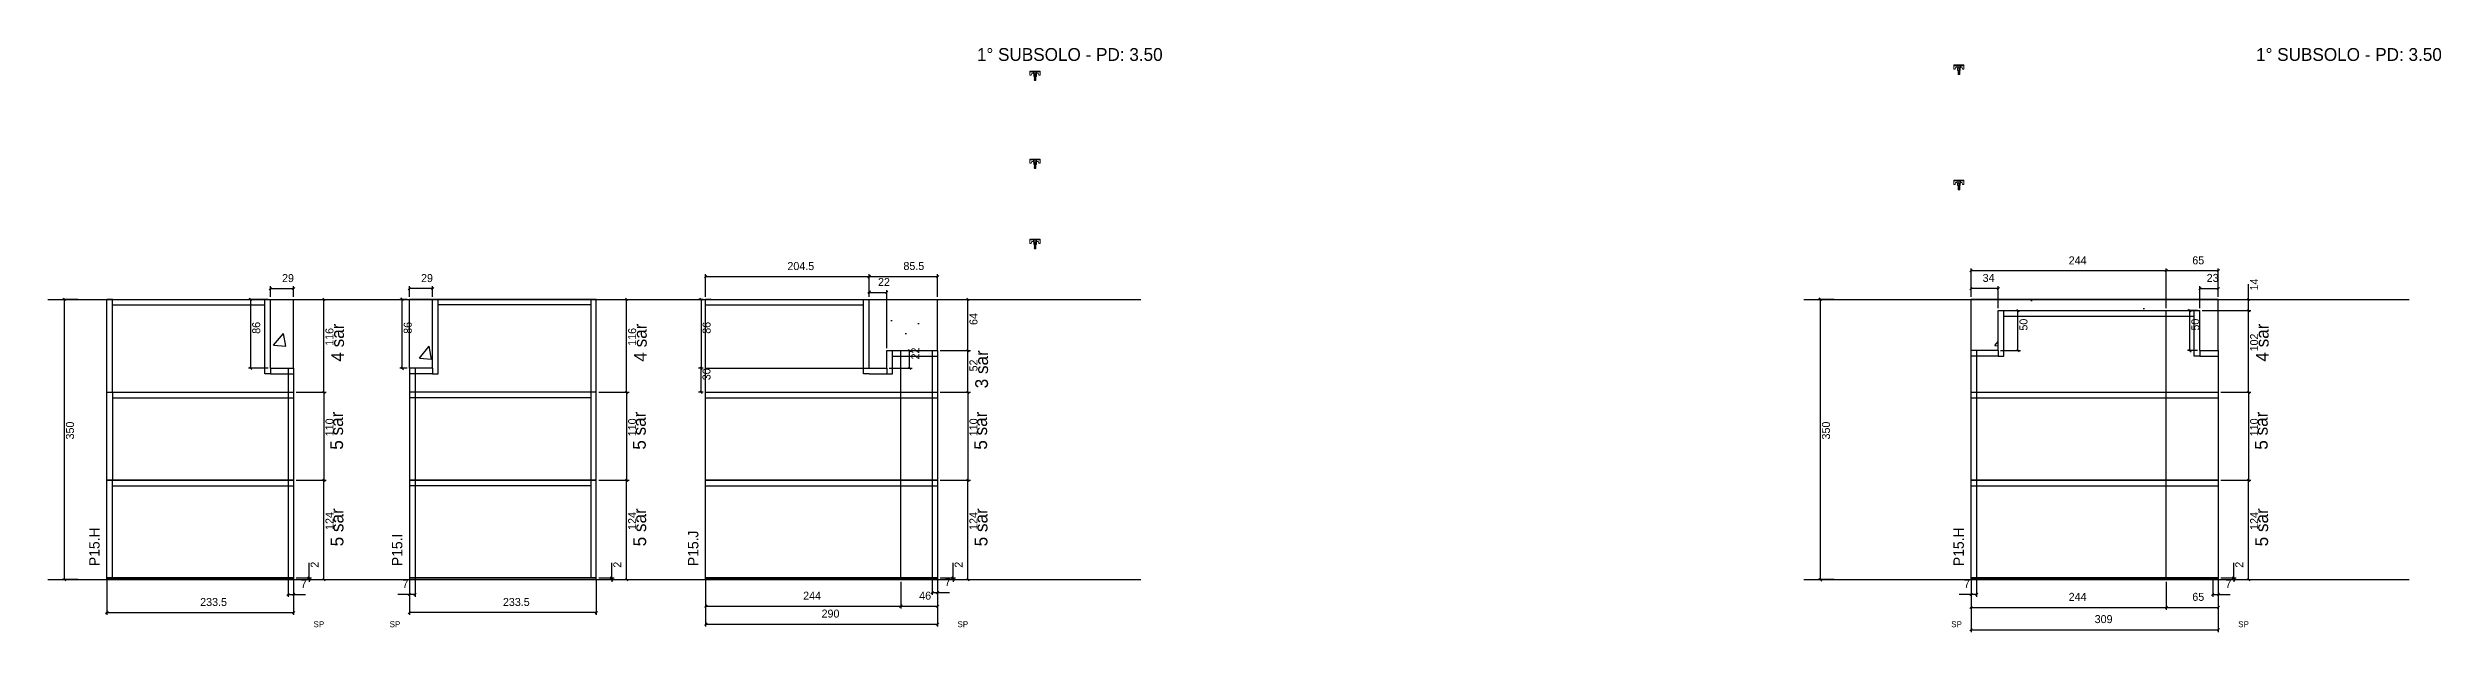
# Model space of a CAD drawing. Header units: metres. Extents: x -9500 to -3326, y 8065 to 8794.
# Drawn here: x -6317 to -3326, y 8065 to 8794 of the extents above; entities that cross this region are included whole.
import ezdxf

# ---------------------------------------------------------------- set-up
doc = ezdxf.new("R2010")
doc.units = ezdxf.units.M
for name, color, linetype in [('COTA', 7, 'Continuous'), ('Hachura', 7, 'Continuous'), ('NOMENCLATURA', 7, 'Continuous'), ('Nível', 7, 'Continuous'), ('Painéis', 7, 'Continuous'), ('SARR_2.2x7', 7, 'Continuous'), ('texto', 7, 'Continuous'), ('Texto Seção', 7, 'Continuous')]:
    doc.layers.add(name, color=color, linetype=linetype)

msp = doc.modelspace()

# ---------------------------------------------------------------- hatches: boundary and pattern name
at = {"layer": 'COTA'}
h = msp.add_hatch(dxfattribs=at)
h.set_pattern_fill('AR-CONC')
h.paths.add_polyline_path([(-6038.7, 8394.3), (-6038.7, 8480.3), (-6009.7, 8480.3), (-6009.7, 8394.3), (-6038.7, 8394.3)])
h = msp.add_hatch(dxfattribs=at)
h.set_pattern_fill('AR-CONC')
h.paths.add_polyline_path([(-5836, 8394.3), (-5836, 8480.3), (-5865, 8480.3), (-5865, 8394.3), (-5836, 8394.3)])
h = msp.add_hatch(dxfattribs=at)
h.set_pattern_fill('AR-CONC')
h.paths.add_polyline_path([(-5268.5, 8394.3), (-5268.5, 8416.3), (-5205, 8416.3), (-5205, 8480.3), (-5290.5, 8480.3), (-5290.5, 8394.3), (-5268.5, 8394.3), (-5268.5, 8394.3)])
h = msp.add_hatch(dxfattribs=at)
h.set_pattern_fill('AR-CONC')
h.paths.add_polyline_path([(-3879.6, 8416.3), (-3879.6, 8480.3), (-3913.6, 8480.3), (-3913.6, 8416.3), (-3879.6, 8416.3)])
h = msp.add_hatch(dxfattribs=at)
h.set_pattern_fill('AR-CONC')
h.paths.add_polyline_path([(-3879.6, 8466.3), (-3627.6, 8466.3), (-3627.6, 8416.3), (-3604.6, 8416.3), (-3604.6, 8480.3), (-3879.6, 8480.3), (-3879.6, 8466.3)])

# ---------------------------------------------------------------- linework, layer by layer
at = {"layer": 'COTA', "color": 0, "lineweight": 25}
for p, q in [((-6037.2, 8495.3), (-6040.2, 8492.3)), ((-6011.2, 8492.3), (-6008.2, 8495.3)), ((-5863.5, 8495.3), (-5866.5, 8492.3)), ((-5837.5, 8492.3), (-5834.5, 8495.3)), ((-5493.5, 8510.3), (-5496.5, 8507.3)), ((-5289, 8510.3), (-5292, 8507.3)), ((-5292, 8507.3), (-5289, 8510.3)), ((-5206.5, 8507.3), (-5203.5, 8510.3)), ((-3912.1, 8517.5), (-3915.1, 8514.5)), ((-3912.1, 8495.3), (-3915.1, 8492.3)), ((-3881.1, 8492.3), (-3878.1, 8495.3)), ((-3668.1, 8517.5), (-3671.1, 8514.5)), ((-3671.1, 8514.5), (-3668.1, 8517.5)), ((-3626.1, 8495.3), (-3629.1, 8492.3)), ((-3606.1, 8514.5), (-3603.1, 8517.5)), ((-3606.1, 8492.3), (-3603.1, 8495.3)), ((-6294.4, 8478.8), (-6297.4, 8481.8)), ((-6061.8, 8478.8), (-6064.8, 8481.8)), ((-5970.4, 8478.8), (-5973.4, 8481.8)), ((-5872.6, 8478.8), (-5875.6, 8481.8)), ((-5592.1, 8478.8), (-5595.1, 8481.8)), ((-5499.1, 8478.8), (-5502.1, 8481.8)), ((-5289, 8490.5), (-5292, 8487.5)), ((-5270, 8487.5), (-5267, 8490.5)), ((-5165.6, 8478.8), (-5168.6, 8481.8)), ((-4100.2, 8478.8), (-4103.2, 8481.8)), ((-3853.5, 8464.8), (-3856.5, 8467.8)), ((-3638.7, 8464.8), (-3641.7, 8467.8)), ((-3565.3, 8478.8), (-3568.3, 8481.8)), ((-3565.3, 8464.8), (-3568.3, 8467.8)), ((-3568.3, 8467.8), (-3565.3, 8464.8)), ((-5238.5, 8414.8), (-5241.5, 8417.8)), ((-5165.6, 8414.8), (-5168.6, 8417.8)), ((-5168.6, 8417.8), (-5165.6, 8414.8)), ((-3856.5, 8417.8), (-3853.5, 8414.8)), ((-3641.7, 8417.8), (-3638.7, 8414.8)), ((-6064.8, 8395.8), (-6061.8, 8392.8)), ((-5875.6, 8395.8), (-5872.6, 8392.8)), ((-5502.1, 8395.8), (-5499.1, 8392.8)), ((-5499.1, 8392.8), (-5502.1, 8395.8)), ((-5241.5, 8395.8), (-5238.5, 8392.8)), ((-5970.4, 8362.8), (-5973.4, 8365.8)), ((-5973.4, 8365.8), (-5970.4, 8362.8)), ((-5592.1, 8362.8), (-5595.1, 8365.8)), ((-5595.1, 8365.8), (-5592.1, 8362.8)), ((-5502.1, 8365.8), (-5499.1, 8362.8)), ((-5165.6, 8362.8), (-5168.6, 8365.8)), ((-5168.6, 8365.8), (-5165.6, 8362.8)), ((-3565.3, 8362.8), (-3568.3, 8365.8)), ((-3568.3, 8365.8), (-3565.3, 8362.8)), ((-5970.4, 8252.8), (-5973.4, 8255.8)), ((-5973.4, 8255.8), (-5970.4, 8252.8)), ((-5592.1, 8252.8), (-5595.1, 8255.8)), ((-5595.1, 8255.8), (-5592.1, 8252.8)), ((-5165.6, 8252.8), (-5168.6, 8255.8)), ((-5168.6, 8255.8), (-5165.6, 8252.8)), ((-3565.3, 8252.8), (-3568.3, 8255.8)), ((-3568.3, 8255.8), (-3565.3, 8252.8)), ((-6297.4, 8131.8), (-6294.4, 8128.8)), ((-6015.2, 8113.3), (-6018.2, 8110.3)), ((-6011.2, 8110.3), (-6008.2, 8113.3)), ((-5992, 8133.8), (-5989, 8130.8)), ((-5989, 8128.8), (-5992, 8131.8)), ((-5973.4, 8131.8), (-5970.4, 8128.8)), ((-5863.5, 8113.3), (-5866.5, 8110.3)), ((-5859.5, 8110.3), (-5856.5, 8113.3)), ((-5613.7, 8133.8), (-5610.7, 8130.8)), ((-5610.7, 8128.8), (-5613.7, 8131.8)), ((-5595.1, 8131.8), (-5592.1, 8128.8)), ((-5210.5, 8115.6), (-5213.5, 8112.6)), ((-5206.5, 8112.6), (-5203.5, 8115.6)), ((-5187.2, 8133.8), (-5184.2, 8130.8)), ((-5184.2, 8128.8), (-5187.2, 8131.8)), ((-5168.6, 8131.8), (-5165.6, 8128.8)), ((-4103.2, 8131.8), (-4100.2, 8128.8)), ((-3912.1, 8113.3), (-3915.1, 8110.3)), ((-3908.1, 8110.3), (-3905.1, 8113.3)), ((-3610.1, 8113.3), (-3613.1, 8110.3)), ((-3606.1, 8110.3), (-3603.1, 8113.3)), ((-3586.9, 8133.8), (-3583.9, 8130.8)), ((-3583.9, 8128.8), (-3586.9, 8131.8)), ((-3568.3, 8131.8), (-3565.3, 8128.8)), ((-6241.7, 8090.6), (-6244.7, 8087.6)), ((-6011.2, 8087.6), (-6008.2, 8090.6)), ((-5863.5, 8090.6), (-5866.5, 8087.6)), ((-5633, 8087.6), (-5630, 8090.6)), ((-5493.5, 8098.6), (-5496.5, 8095.6)), ((-5493.5, 8076.1), (-5496.5, 8073.1)), ((-5252.5, 8095.6), (-5249.5, 8098.6)), ((-5249.5, 8098.6), (-5252.5, 8095.6)), ((-5206.5, 8095.6), (-5203.5, 8098.6)), ((-5206.5, 8073.1), (-5203.5, 8076.1)), ((-3912.1, 8097.1), (-3915.1, 8094.1)), ((-3671.1, 8094.1), (-3668.1, 8097.1)), ((-3668.1, 8097.1), (-3671.1, 8094.1)), ((-3606.1, 8094.1), (-3603.1, 8097.1)), ((-3912.1, 8069.1), (-3915.1, 8066.1)), ((-3606.1, 8066.1), (-3603.1, 8069.1))]:
    msp.add_line(p, q, dxfattribs=at)
at = {"layer": 'COTA', "color": 4, "lineweight": 25}
for p, q in [((-6038.7, 8483.3), (-6038.7, 8496.8)), ((-6038.7, 8493.8), (-6009.7, 8493.8)), ((-6009.7, 8483.3), (-6009.7, 8496.8)), ((-5865, 8483.3), (-5865, 8496.8)), ((-5836, 8493.8), (-5865, 8493.8)), ((-5836, 8483.3), (-5836, 8496.8)), ((-5495, 8483.3), (-5495, 8511.8)), ((-5495, 8508.8), (-5290.5, 8508.8)), ((-5290.5, 8483.3), (-5290.5, 8511.8)), ((-5290.5, 8483.3), (-5290.5, 8511.8)), ((-5290.5, 8508.8), (-5205, 8508.8)), ((-5205, 8483.3), (-5205, 8511.8)), ((-3913.6, 8483.3), (-3913.6, 8519)), ((-3669.6, 8516), (-3913.6, 8516)), ((-3913.6, 8483.3), (-3913.6, 8496.8)), ((-3879.6, 8493.8), (-3913.6, 8493.8)), ((-3879.6, 8469.3), (-3879.6, 8496.8)), ((-3669.6, 8469.3), (-3669.6, 8519)), ((-3669.6, 8469.3), (-3669.6, 8519)), ((-3604.6, 8516), (-3669.6, 8516)), ((-3627.6, 8469.3), (-3627.6, 8496.8)), ((-3627.6, 8493.8), (-3604.6, 8493.8)), ((-3604.6, 8483.3), (-3604.6, 8519)), ((-3604.6, 8483.3), (-3604.6, 8496.8)), ((-3566.8, 8480.3), (-3566.8, 8499.4)), ((-6278.9, 8480.3), (-6298.9, 8480.3)), ((-6295.9, 8130.3), (-6295.9, 8480.3)), ((-6041.7, 8480.3), (-6066.3, 8480.3)), ((-6063.3, 8394.3), (-6063.3, 8480.3)), ((-6006.7, 8480.3), (-5968.9, 8480.3)), ((-5971.9, 8364.3), (-5971.9, 8480.3)), ((-5868, 8480.3), (-5877.1, 8480.3)), ((-5874.1, 8394.3), (-5874.1, 8480.3)), ((-5628.5, 8480.3), (-5590.6, 8480.3)), ((-5593.6, 8364.3), (-5593.6, 8480.3)), ((-5498, 8480.3), (-5503.6, 8480.3)), ((-5500.6, 8480.3), (-5500.6, 8394.3)), ((-5290.5, 8483.3), (-5290.5, 8492)), ((-5290.5, 8489), (-5268.5, 8489)), ((-5268.5, 8419.3), (-5268.5, 8492)), ((-5202, 8480.3), (-5164.1, 8480.3)), ((-5167.1, 8416.3), (-5167.1, 8480.3)), ((-4084.7, 8480.3), (-4104.7, 8480.3)), ((-4101.7, 8130.3), (-4101.7, 8480.3)), ((-3876.6, 8466.3), (-3852, 8466.3)), ((-3855, 8416.3), (-3855, 8466.3)), ((-3630.6, 8466.3), (-3643.2, 8466.3)), ((-3640.2, 8416.3), (-3640.2, 8466.3)), ((-3624.6, 8466.3), (-3563.8, 8466.3)), ((-3624.6, 8466.3), (-3563.8, 8466.3)), ((-3601.6, 8480.3), (-3563.8, 8480.3)), ((-3566.8, 8466.3), (-3566.8, 8480.3)), ((-3566.8, 8364.3), (-3566.8, 8466.3)), ((-5265.5, 8416.3), (-5237, 8416.3)), ((-5240, 8394.3), (-5240, 8416.3)), ((-5202, 8416.3), (-5164.1, 8416.3)), ((-5202, 8416.3), (-5164.1, 8416.3)), ((-5167.1, 8364.3), (-5167.1, 8416.3)), ((-3876.6, 8416.3), (-3852, 8416.3)), ((-3630.6, 8416.3), (-3643.2, 8416.3)), ((-6041.7, 8394.3), (-6066.3, 8394.3)), ((-5868, 8394.3), (-5877.1, 8394.3)), ((-5498, 8394.3), (-5503.6, 8394.3)), ((-5498, 8394.3), (-5503.6, 8394.3)), ((-5500.6, 8364.3), (-5500.6, 8394.3)), ((-5265.5, 8394.3), (-5237, 8394.3)), ((-6006.7, 8364.3), (-5968.9, 8364.3)), ((-6006.7, 8364.3), (-5968.9, 8364.3)), ((-5971.9, 8364.3), (-5971.9, 8254.3)), ((-5628.5, 8364.3), (-5590.6, 8364.3)), ((-5628.5, 8364.3), (-5590.6, 8364.3)), ((-5593.6, 8364.3), (-5593.6, 8254.3)), ((-5498, 8364.3), (-5503.6, 8364.3)), ((-5202, 8364.3), (-5164.1, 8364.3)), ((-5202, 8364.3), (-5164.1, 8364.3)), ((-5167.1, 8364.3), (-5167.1, 8254.3)), ((-3601.6, 8364.3), (-3563.8, 8364.3)), ((-3601.6, 8364.3), (-3563.8, 8364.3)), ((-3566.8, 8364.3), (-3566.8, 8254.3)), ((-6006.7, 8254.3), (-5968.9, 8254.3)), ((-6006.7, 8254.3), (-5968.9, 8254.3)), ((-5971.9, 8130.3), (-5971.9, 8254.3)), ((-5628.5, 8254.3), (-5590.6, 8254.3)), ((-5628.5, 8254.3), (-5590.6, 8254.3)), ((-5593.6, 8130.3), (-5593.6, 8254.3)), ((-5202, 8254.3), (-5164.1, 8254.3)), ((-5202, 8254.3), (-5164.1, 8254.3)), ((-5167.1, 8130.3), (-5167.1, 8254.3)), ((-3601.6, 8254.3), (-3563.8, 8254.3)), ((-3601.6, 8254.3), (-3563.8, 8254.3)), ((-3566.8, 8130.3), (-3566.8, 8254.3)), ((-5990.5, 8132.3), (-5990.5, 8151.1)), ((-5612.2, 8132.3), (-5612.2, 8151.1)), ((-5185.7, 8132.3), (-5185.7, 8151.1)), ((-3585.4, 8132.3), (-3585.4, 8151.1)), ((-6278.9, 8130.3), (-6298.9, 8130.3)), ((-6243.2, 8129.3), (-6243.2, 8086.1)), ((-6016.7, 8131.3), (-6016.7, 8108.8)), ((-6016.7, 8111.8), (-6009.7, 8111.8)), ((-6009.7, 8129.3), (-6009.7, 8086.1)), ((-6009.7, 8127.3), (-6009.7, 8108.8)), ((-6009.7, 8111.8), (-5995, 8111.8)), ((-6006.7, 8132.3), (-5987.5, 8132.3)), ((-6006.7, 8130.3), (-5987.5, 8130.3)), ((-6006.7, 8130.3), (-5968.9, 8130.3)), ((-5990.5, 8130.3), (-5990.5, 8132.3)), ((-5990.5, 8130.3), (-5990.5, 8127.3)), ((-5865, 8111.8), (-5879.7, 8111.8)), ((-5865, 8129.3), (-5865, 8086.1)), ((-5865, 8127.3), (-5865, 8108.8)), ((-5858, 8111.8), (-5865, 8111.8)), ((-5858, 8131.3), (-5858, 8108.8)), ((-5631.5, 8129.3), (-5631.5, 8086.1)), ((-5628.5, 8132.3), (-5609.2, 8132.3)), ((-5628.5, 8130.3), (-5609.2, 8130.3)), ((-5628.5, 8130.3), (-5590.6, 8130.3)), ((-5612.2, 8130.3), (-5612.2, 8132.3)), ((-5612.2, 8130.3), (-5612.2, 8127.3)), ((-5495, 8129.3), (-5495, 8071.6)), ((-5495, 8127.3), (-5495, 8094.1)), ((-5251, 8127.3), (-5251, 8094.1)), ((-5251, 8127.3), (-5251, 8094.1)), ((-5212, 8131.3), (-5212, 8111.1)), ((-5212, 8114.1), (-5205, 8114.1)), ((-5205, 8129.3), (-5205, 8071.6)), ((-5205, 8127.3), (-5205, 8111.1)), ((-5205, 8127.3), (-5205, 8094.1)), ((-5205, 8114.1), (-5190.2, 8114.1)), ((-5202, 8132.3), (-5182.7, 8132.3)), ((-5202, 8130.3), (-5182.7, 8130.3)), ((-5202, 8130.3), (-5164.1, 8130.3)), ((-5185.7, 8130.3), (-5185.7, 8132.3)), ((-5185.7, 8130.3), (-5185.7, 8127.3)), ((-4084.7, 8130.3), (-4104.7, 8130.3)), ((-3913.6, 8111.8), (-3928.3, 8111.8)), ((-3913.6, 8129.3), (-3913.6, 8064.6)), ((-3913.6, 8127.3), (-3913.6, 8092.6)), ((-3913.6, 8127.3), (-3913.6, 8108.8)), ((-3906.6, 8111.8), (-3913.6, 8111.8)), ((-3906.6, 8131.3), (-3906.6, 8108.8)), ((-3669.6, 8127.3), (-3669.6, 8092.6)), ((-3669.6, 8127.3), (-3669.6, 8092.6)), ((-3611.6, 8131.3), (-3611.6, 8108.8)), ((-3611.6, 8111.8), (-3604.6, 8111.8)), ((-3604.6, 8129.3), (-3604.6, 8064.6)), ((-3604.6, 8127.3), (-3604.6, 8108.8)), ((-3604.6, 8127.3), (-3604.6, 8092.6)), ((-3604.6, 8111.8), (-3589.9, 8111.8)), ((-3601.6, 8132.3), (-3582.4, 8132.3)), ((-3601.6, 8130.3), (-3582.4, 8130.3)), ((-3601.6, 8130.3), (-3563.8, 8130.3)), ((-3585.4, 8130.3), (-3585.4, 8132.3)), ((-3585.4, 8130.3), (-3585.4, 8127.3)), ((-6243.2, 8089.1), (-6009.7, 8089.1)), ((-5631.5, 8089.1), (-5865, 8089.1)), ((-5495, 8097.1), (-5251, 8097.1)), ((-5251, 8097.1), (-5205, 8097.1)), ((-3913.6, 8095.6), (-3669.6, 8095.6)), ((-3669.6, 8095.6), (-3604.6, 8095.6)), ((-5495, 8074.6), (-5205, 8074.6)), ((-3913.6, 8067.6), (-3604.6, 8067.6))]:
    msp.add_line(p, q, dxfattribs=at)
at = {"layer": 'COTA', "color": 241, "lineweight": 25}
for p, q in [((-6038.7, 8480.3), (-6009.7, 8480.3)), ((-6009.7, 8394.3), (-6009.7, 8480.3)), ((-5836, 8480.3), (-5865, 8480.3)), ((-5865, 8394.3), (-5865, 8480.3)), ((-5290.5, 8480.3), (-5205, 8480.3)), ((-5205, 8416.3), (-5205, 8480.3)), ((-3604.6, 8480.3), (-3913.6, 8480.3)), ((-3913.6, 8416.3), (-3913.6, 8480.3)), ((-3604.6, 8416.3), (-3604.6, 8480.3))]:
    msp.add_line(p, q, dxfattribs=at)
at = {"layer": 'Hachura', "color": 0, "lineweight": 9}
for p, q in [((-5089.7, 8765.4), (-5076.8, 8765.4)), ((-5089.7, 8764.5), (-5089.7, 8765.4)), ((-5076.8, 8764.5), (-5089.7, 8764.5)), ((-5089.7, 8764.5), (-5089.7, 8760.3)), ((-5089.5, 8764.5), (-5089.5, 8765.4)), ((-5089.3, 8764.5), (-5089.3, 8765.4)), ((-5089, 8764.5), (-5089, 8765.4)), ((-5088.7, 8765.4), (-5080.9, 8765.4)), ((-5088.5, 8764.5), (-5088.5, 8765.4)), ((-5087.7, 8764.5), (-5087.7, 8765.4)), ((-5086.3, 8764.5), (-5086.3, 8765.4)), ((-5085.2, 8761.9), (-5085.2, 8764.5)), ((-5084.2, 8764.7), (-5084.2, 8765.1)), ((-5083.4, 8762.5), (-5083.4, 8764.5)), ((-5083.2, 8764.5), (-5083.2, 8765.4)), ((-5083.2, 8764.5), (-5081.3, 8764.5)), ((-5082.9, 8764.5), (-5082.9, 8762.5)), ((-5081.9, 8764.5), (-5082.6, 8764.5)), ((-5082.3, 8765.3), (-5082.3, 8764.8)), ((-5082.3, 8764.8), (-5082.3, 8764.6)), ((-5076.8, 8764.5), (-5081.9, 8764.5)), ((-5081.3, 8764.5), (-5081.3, 8761.9)), ((-5080.2, 8764.5), (-5080.2, 8765.4)), ((-5078.8, 8764.5), (-5078.8, 8765.4)), ((-5077.9, 8764.5), (-5077.9, 8765.4)), ((-5077.5, 8764.5), (-5077.5, 8765.4)), ((-5077.1, 8764.5), (-5077.1, 8765.4)), ((-5076.9, 8764.5), (-5076.9, 8765.4)), ((-5076.8, 8765.4), (-5076.8, 8760.3)), ((-3935.3, 8773.1), (-3922.4, 8773.1)), ((-3935.3, 8772.2), (-3935.3, 8773.1)), ((-3922.4, 8772.2), (-3935.3, 8772.2)), ((-3935.3, 8772.2), (-3935.3, 8767.9)), ((-3935.3, 8767.9), (-3933.6, 8767.9)), ((-3935.1, 8772.1), (-3935.1, 8773.1)), ((-3934.9, 8772.1), (-3934.9, 8773.1)), ((-3934.6, 8772.1), (-3934.6, 8773.1)), ((-3934.3, 8773.1), (-3926.5, 8773.1)), ((-3934.1, 8772.1), (-3934.1, 8773.1)), ((-3933.6, 8767.9), (-3933, 8770.1)), ((-3933.3, 8772.1), (-3933.3, 8773.1)), ((-3932.7, 8770.4), (-3930.8, 8770.4)), ((-3931.9, 8772.1), (-3931.9, 8773.1)), ((-3930.8, 8769.6), (-3930.8, 8772.2)), ((-3926.9, 8769.6), (-3930.8, 8769.6)), ((-3930.8, 8769.6), (-3930.5, 8769.6)), ((-3930.8, 8769.6), (-3930.5, 8769.6)), ((-3930.5, 8769.6), (-3930.5, 8766.4)), ((-3930.5, 8766.4), (-3927.2, 8766.4)), ((-3930.5, 8766.4), (-3927.2, 8766.4)), ((-3927.7, 8764.3), (-3929.9, 8765.4)), ((-3927.7, 8763.2), (-3929.9, 8764.2)), ((-3927.7, 8762), (-3929.9, 8763.1)), ((-3929.8, 8772.3), (-3929.8, 8772.7)), ((-3929.8, 8765.6), (-3927.7, 8764.6)), ((-3929.8, 8764.5), (-3927.7, 8763.4)), ((-3929.8, 8763.3), (-3927.7, 8762.2)), ((-3929.7, 8766.4), (-3929.7, 8769.6)), ((-3929.7, 8765.7), (-3929.7, 8766.4)), ((-3927.8, 8765.4), (-3929.7, 8766.4)), ((-3929.7, 8765.7), (-3927.8, 8764.7)), ((-3929.7, 8764.8), (-3929.7, 8765.2)), ((-3927.8, 8764.2), (-3929.7, 8765.2)), ((-3929.7, 8764.8), (-3929.7, 8764.5)), ((-3929.7, 8764.5), (-3927.8, 8763.6)), ((-3929.7, 8764), (-3929.7, 8763.4)), ((-3927.8, 8763.1), (-3929.7, 8764)), ((-3929.7, 8763.4), (-3927.8, 8762.4)), ((-3927.8, 8761.9), (-3929.7, 8762.9)), ((-3929.7, 8762.2), (-3929.7, 8762.9)), ((-3927.8, 8761.9), (-3929.7, 8762.9)), ((-3929, 8770.2), (-3929, 8772.2)), ((-3929, 8766.4), (-3927.7, 8765.7)), ((-3928.8, 8772.2), (-3928.8, 8773.1)), ((-3928.8, 8772.2), (-3926.9, 8772.2)), ((-3928.7, 8766.4), (-3927.8, 8765.9)), ((-3928.5, 8772.2), (-3928.5, 8770.2)), ((-3927.5, 8772.2), (-3928.2, 8772.2)), ((-3928.2, 8766.4), (-3928.2, 8769.6)), ((-3927.9, 8772.9), (-3927.9, 8772.5)), ((-3927.9, 8772.5), (-3927.9, 8772.3)), ((-3927.8, 8766.4), (-3927.8, 8765.9)), ((-3927.8, 8765.4), (-3927.8, 8764.7)), ((-3927.8, 8764.2), (-3927.8, 8763.6)), ((-3927.8, 8763.8), (-3927.8, 8763.6)), ((-3927.8, 8763.1), (-3927.8, 8762.4)), ((-3922.4, 8772.2), (-3927.5, 8772.2)), ((-3927.2, 8766.4), (-3927.2, 8769.6)), ((-3926.9, 8772.2), (-3926.9, 8769.6)), ((-3924.9, 8770.4), (-3926.9, 8770.4)), ((-3925.8, 8772.1), (-3925.8, 8773.1)), ((-3924.1, 8767.9), (-3924.6, 8770.1)), ((-3924.4, 8772.1), (-3924.4, 8773.1)), ((-3922.4, 8767.9), (-3924.1, 8767.9)), ((-3923.5, 8772.1), (-3923.5, 8773.1)), ((-3923.1, 8772.1), (-3923.1, 8773.1)), ((-3922.7, 8772.1), (-3922.7, 8773.1)), ((-3922.5, 8772.1), (-3922.5, 8773.1)), ((-3922.4, 8773.1), (-3922.4, 8767.9)), ((-5089.7, 8760.3), (-5088, 8760.3)), ((-5088, 8760.3), (-5087.4, 8762.5)), ((-5087.1, 8762.7), (-5085.2, 8762.7)), ((-5081.3, 8761.9), (-5085.2, 8761.9)), ((-5085.2, 8761.9), (-5084.9, 8761.9)), ((-5085.2, 8761.9), (-5084.9, 8761.9)), ((-5084.9, 8761.9), (-5084.9, 8758.7)), ((-5084.9, 8758.8), (-5081.6, 8758.8)), ((-5084.9, 8758.7), (-5081.6, 8758.7)), ((-5082.1, 8756.7), (-5084.3, 8757.8)), ((-5082.1, 8755.5), (-5084.3, 8756.6)), ((-5082.1, 8754.4), (-5084.3, 8755.4)), ((-5083.6, 8753.9), (-5084.3, 8754.3)), ((-5084.2, 8758), (-5082.1, 8756.9)), ((-5084.2, 8756.8), (-5082.1, 8755.8)), ((-5084.2, 8755.7), (-5082.1, 8754.6)), ((-5084.2, 8754.5), (-5083.1, 8753.9)), ((-5084.1, 8758.7), (-5084.1, 8761.9)), ((-5084.1, 8758.1), (-5084.1, 8758.7)), ((-5082.2, 8757.8), (-5084.1, 8758.7)), ((-5084.1, 8758.1), (-5082.2, 8757.1)), ((-5084.1, 8757.1), (-5084.1, 8757.6)), ((-5082.2, 8756.6), (-5084.1, 8757.6)), ((-5084.1, 8757.1), (-5084.1, 8756.9)), ((-5084.1, 8756.9), (-5082.2, 8755.9)), ((-5084.1, 8756.4), (-5084.1, 8755.8)), ((-5082.2, 8755.4), (-5084.1, 8756.4)), ((-5084.1, 8755.8), (-5082.2, 8754.8)), ((-5082.2, 8754.3), (-5084.1, 8755.2)), ((-5084.1, 8754.6), (-5084.1, 8755.2)), ((-5082.2, 8754.3), (-5084.1, 8755.2)), ((-5084.1, 8754.6), (-5082.8, 8753.9)), ((-5083.9, 8753.9), (-5084.1, 8754.1)), ((-5084.1, 8754), (-5083.8, 8753.6)), ((-5084.1, 8754), (-5082.2, 8754)), ((-5082.5, 8753.6), (-5083.8, 8753.6)), ((-5083.4, 8758.7), (-5082.1, 8758.1)), ((-5083.1, 8758.7), (-5082.2, 8758.3)), ((-5082.6, 8758.7), (-5082.6, 8761.9)), ((-5082.2, 8754), (-5082.5, 8753.6)), ((-5082.2, 8758.7), (-5082.2, 8758.3)), ((-5082.2, 8757.8), (-5082.2, 8757.1)), ((-5082.2, 8756.6), (-5082.2, 8755.9)), ((-5082.2, 8756.2), (-5082.2, 8755.9)), ((-5082.2, 8755.4), (-5082.2, 8754.8)), ((-5082.2, 8754.3), (-5082.2, 8753.9)), ((-5081.6, 8758.7), (-5081.6, 8761.9)), ((-5079.3, 8762.7), (-5081.3, 8762.7)), ((-5078.5, 8760.3), (-5079, 8762.5)), ((-5076.8, 8760.3), (-5078.5, 8760.3)), ((-3929.2, 8761.6), (-3929.9, 8761.9)), ((-3929.8, 8762.1), (-3928.7, 8761.6)), ((-3929.7, 8762.2), (-3928.4, 8761.6)), ((-3929.5, 8761.6), (-3929.7, 8761.7)), ((-3929.7, 8761.6), (-3929.4, 8761.3)), ((-3929.7, 8761.6), (-3927.8, 8761.6)), ((-3928.1, 8761.3), (-3929.4, 8761.3)), ((-3927.8, 8761.6), (-3928.1, 8761.3)), ((-3927.8, 8761.9), (-3927.8, 8761.6)), ((-5089.7, 8655.4), (-5076.8, 8655.4)), ((-5089.7, 8654.5), (-5089.7, 8655.4)), ((-5076.8, 8654.5), (-5089.7, 8654.5)), ((-5089.7, 8654.5), (-5089.7, 8650.3)), ((-5089.7, 8650.3), (-5088, 8650.3)), ((-5089.5, 8654.5), (-5089.5, 8655.4)), ((-5089.3, 8654.5), (-5089.3, 8655.4)), ((-5089, 8654.5), (-5089, 8655.4)), ((-5088.7, 8655.4), (-5080.9, 8655.4)), ((-5088.5, 8654.5), (-5088.5, 8655.4)), ((-5088, 8650.3), (-5087.4, 8652.5)), ((-5087.7, 8654.5), (-5087.7, 8655.4)), ((-5087.1, 8652.7), (-5085.2, 8652.7)), ((-5086.3, 8654.5), (-5086.3, 8655.4)), ((-5085.2, 8651.9), (-5085.2, 8654.5)), ((-5081.3, 8651.9), (-5085.2, 8651.9)), ((-5085.2, 8651.9), (-5084.9, 8651.9)), ((-5085.2, 8651.9), (-5084.9, 8651.9)), ((-5084.9, 8651.9), (-5084.9, 8648.7)), ((-5084.9, 8648.8), (-5081.6, 8648.8)), ((-5084.9, 8648.7), (-5081.6, 8648.7)), ((-5082.1, 8646.7), (-5084.3, 8647.8)), ((-5082.1, 8645.5), (-5084.3, 8646.6)), ((-5082.1, 8644.4), (-5084.3, 8645.4)), ((-5083.6, 8643.9), (-5084.3, 8644.3)), ((-5084.2, 8654.7), (-5084.2, 8655.1)), ((-5084.2, 8648), (-5082.1, 8646.9)), ((-5084.2, 8646.8), (-5082.1, 8645.8)), ((-5084.2, 8645.7), (-5082.1, 8644.6)), ((-5084.2, 8644.5), (-5083.1, 8643.9)), ((-5084.1, 8648.7), (-5084.1, 8651.9)), ((-5084.1, 8648.1), (-5084.1, 8648.7)), ((-5082.2, 8647.8), (-5084.1, 8648.7)), ((-5084.1, 8648.1), (-5082.2, 8647.1)), ((-5084.1, 8647.1), (-5084.1, 8647.6)), ((-5082.2, 8646.6), (-5084.1, 8647.6)), ((-5084.1, 8647.1), (-5084.1, 8646.9)), ((-5084.1, 8646.9), (-5082.2, 8645.9)), ((-5084.1, 8646.4), (-5084.1, 8645.8)), ((-5082.2, 8645.4), (-5084.1, 8646.4)), ((-5084.1, 8645.8), (-5082.2, 8644.8)), ((-5082.2, 8644.3), (-5084.1, 8645.2)), ((-5084.1, 8644.6), (-5084.1, 8645.2)), ((-5082.2, 8644.3), (-5084.1, 8645.2)), ((-5084.1, 8644.6), (-5082.8, 8643.9)), ((-5083.9, 8643.9), (-5084.1, 8644.1)), ((-5084.1, 8644), (-5083.8, 8643.6)), ((-5084.1, 8644), (-5082.2, 8644)), ((-5082.5, 8643.6), (-5083.8, 8643.6)), ((-5083.4, 8652.5), (-5083.4, 8654.5)), ((-5083.4, 8648.7), (-5082.1, 8648.1)), ((-5083.2, 8654.5), (-5083.2, 8655.4)), ((-5083.2, 8654.5), (-5081.3, 8654.5)), ((-5083.1, 8648.7), (-5082.2, 8648.3)), ((-5082.9, 8654.5), (-5082.9, 8652.5)), ((-5081.9, 8654.5), (-5082.6, 8654.5)), ((-5082.6, 8648.7), (-5082.6, 8651.9)), ((-5082.2, 8644), (-5082.5, 8643.6)), ((-5082.3, 8655.3), (-5082.3, 8654.8)), ((-5082.3, 8654.8), (-5082.3, 8654.6)), ((-5082.2, 8648.7), (-5082.2, 8648.3)), ((-5082.2, 8647.8), (-5082.2, 8647.1)), ((-5082.2, 8646.6), (-5082.2, 8645.9)), ((-5082.2, 8646.2), (-5082.2, 8645.9)), ((-5082.2, 8645.4), (-5082.2, 8644.8)), ((-5082.2, 8644.3), (-5082.2, 8643.9)), ((-5076.8, 8654.5), (-5081.9, 8654.5)), ((-5081.6, 8648.7), (-5081.6, 8651.9)), ((-5081.3, 8654.5), (-5081.3, 8651.9)), ((-5079.3, 8652.7), (-5081.3, 8652.7)), ((-5080.2, 8654.5), (-5080.2, 8655.4)), ((-5078.5, 8650.3), (-5079, 8652.5)), ((-5078.8, 8654.5), (-5078.8, 8655.4)), ((-5076.8, 8650.3), (-5078.5, 8650.3)), ((-5077.9, 8654.5), (-5077.9, 8655.4)), ((-5077.5, 8654.5), (-5077.5, 8655.4)), ((-5077.1, 8654.5), (-5077.1, 8655.4)), ((-5076.9, 8654.5), (-5076.9, 8655.4)), ((-5076.8, 8655.4), (-5076.8, 8650.3)), ((-3935.3, 8629.1), (-3922.4, 8629.1)), ((-3935.3, 8628.2), (-3935.3, 8629.1)), ((-3922.4, 8628.2), (-3935.3, 8628.2)), ((-3935.3, 8628.2), (-3935.3, 8623.9)), ((-3935.3, 8623.9), (-3933.6, 8623.9)), ((-3935.1, 8628.1), (-3935.1, 8629.1)), ((-3934.9, 8628.1), (-3934.9, 8629.1)), ((-3934.6, 8628.1), (-3934.6, 8629.1)), ((-3934.3, 8629.1), (-3926.5, 8629.1)), ((-3934.1, 8628.1), (-3934.1, 8629.1)), ((-3933.6, 8623.9), (-3933, 8626.1)), ((-3933.3, 8628.1), (-3933.3, 8629.1)), ((-3932.7, 8626.4), (-3930.8, 8626.4)), ((-3931.9, 8628.1), (-3931.9, 8629.1)), ((-3930.8, 8625.6), (-3930.8, 8628.2)), ((-3926.9, 8625.6), (-3930.8, 8625.6)), ((-3930.8, 8625.6), (-3930.5, 8625.6)), ((-3930.8, 8625.6), (-3930.5, 8625.6)), ((-3930.5, 8625.6), (-3930.5, 8622.4)), ((-3930.5, 8622.4), (-3927.2, 8622.4)), ((-3930.5, 8622.4), (-3927.2, 8622.4)), ((-3927.7, 8620.3), (-3929.9, 8621.4)), ((-3927.7, 8619.2), (-3929.9, 8620.2)), ((-3927.7, 8618), (-3929.9, 8619.1)), ((-3929.2, 8617.6), (-3929.9, 8617.9)), ((-3929.8, 8628.3), (-3929.8, 8628.7)), ((-3929.8, 8621.6), (-3927.7, 8620.6)), ((-3929.8, 8620.5), (-3927.7, 8619.4)), ((-3929.8, 8619.3), (-3927.7, 8618.2)), ((-3929.8, 8618.1), (-3928.7, 8617.6)), ((-3929.7, 8622.4), (-3929.7, 8625.6)), ((-3929.7, 8621.7), (-3929.7, 8622.4)), ((-3927.8, 8621.4), (-3929.7, 8622.4)), ((-3929.7, 8621.7), (-3927.8, 8620.7)), ((-3929.7, 8620.8), (-3929.7, 8621.2)), ((-3927.8, 8620.2), (-3929.7, 8621.2)), ((-3929.7, 8620.8), (-3929.7, 8620.5)), ((-3929.7, 8620.5), (-3927.8, 8619.6)), ((-3929.7, 8620), (-3929.7, 8619.4)), ((-3927.8, 8619.1), (-3929.7, 8620)), ((-3929.7, 8619.4), (-3927.8, 8618.4)), ((-3927.8, 8617.9), (-3929.7, 8618.9)), ((-3929.7, 8618.2), (-3929.7, 8618.9)), ((-3927.8, 8617.9), (-3929.7, 8618.9)), ((-3929.7, 8618.2), (-3928.4, 8617.6)), ((-3929.5, 8617.6), (-3929.7, 8617.7)), ((-3929.7, 8617.6), (-3929.4, 8617.3)), ((-3929.7, 8617.6), (-3927.8, 8617.6)), ((-3928.1, 8617.3), (-3929.4, 8617.3)), ((-3929, 8626.2), (-3929, 8628.2)), ((-3929, 8622.4), (-3927.7, 8621.7)), ((-3928.8, 8628.2), (-3928.8, 8629.1)), ((-3928.8, 8628.2), (-3926.9, 8628.2)), ((-3928.7, 8622.4), (-3927.8, 8621.9)), ((-3928.5, 8628.2), (-3928.5, 8626.2)), ((-3927.5, 8628.2), (-3928.2, 8628.2)), ((-3928.2, 8622.4), (-3928.2, 8625.6)), ((-3927.8, 8617.6), (-3928.1, 8617.3)), ((-3927.9, 8628.9), (-3927.9, 8628.5)), ((-3927.9, 8628.5), (-3927.9, 8628.3)), ((-3927.8, 8622.4), (-3927.8, 8621.9)), ((-3927.8, 8621.4), (-3927.8, 8620.7)), ((-3927.8, 8620.2), (-3927.8, 8619.6)), ((-3927.8, 8619.8), (-3927.8, 8619.6)), ((-3927.8, 8619.1), (-3927.8, 8618.4)), ((-3927.8, 8617.9), (-3927.8, 8617.6)), ((-3922.4, 8628.2), (-3927.5, 8628.2)), ((-3927.2, 8622.4), (-3927.2, 8625.6)), ((-3926.9, 8628.2), (-3926.9, 8625.6)), ((-3924.9, 8626.4), (-3926.9, 8626.4)), ((-3925.8, 8628.1), (-3925.8, 8629.1)), ((-3924.1, 8623.9), (-3924.6, 8626.1)), ((-3924.4, 8628.1), (-3924.4, 8629.1)), ((-3922.4, 8623.9), (-3924.1, 8623.9)), ((-3923.5, 8628.1), (-3923.5, 8629.1)), ((-3923.1, 8628.1), (-3923.1, 8629.1)), ((-3922.7, 8628.1), (-3922.7, 8629.1)), ((-3922.5, 8628.1), (-3922.5, 8629.1)), ((-3922.4, 8629.1), (-3922.4, 8623.9)), ((-5089.7, 8555.4), (-5076.8, 8555.4)), ((-5089.7, 8554.5), (-5089.7, 8555.4)), ((-5076.8, 8554.5), (-5089.7, 8554.5)), ((-5089.7, 8554.5), (-5089.7, 8550.3)), ((-5089.5, 8554.5), (-5089.5, 8555.4)), ((-5089.3, 8554.5), (-5089.3, 8555.4)), ((-5089, 8554.5), (-5089, 8555.4)), ((-5088.7, 8555.4), (-5080.9, 8555.4)), ((-5088.5, 8554.5), (-5088.5, 8555.4)), ((-5087.7, 8554.5), (-5087.7, 8555.4)), ((-5086.3, 8554.5), (-5086.3, 8555.4)), ((-5085.2, 8551.9), (-5085.2, 8554.5)), ((-5084.2, 8554.7), (-5084.2, 8555.1)), ((-5083.4, 8552.5), (-5083.4, 8554.5)), ((-5083.2, 8554.5), (-5083.2, 8555.4)), ((-5083.2, 8554.5), (-5081.3, 8554.5)), ((-5082.9, 8554.5), (-5082.9, 8552.5)), ((-5081.9, 8554.5), (-5082.6, 8554.5)), ((-5082.3, 8555.3), (-5082.3, 8554.8)), ((-5082.3, 8554.8), (-5082.3, 8554.6)), ((-5076.8, 8554.5), (-5081.9, 8554.5)), ((-5081.3, 8554.5), (-5081.3, 8551.9)), ((-5080.2, 8554.5), (-5080.2, 8555.4)), ((-5078.8, 8554.5), (-5078.8, 8555.4)), ((-5077.9, 8554.5), (-5077.9, 8555.4)), ((-5077.5, 8554.5), (-5077.5, 8555.4)), ((-5077.1, 8554.5), (-5077.1, 8555.4)), ((-5076.9, 8554.5), (-5076.9, 8555.4)), ((-5076.8, 8555.4), (-5076.8, 8550.3)), ((-5089.7, 8550.3), (-5088, 8550.3)), ((-5088, 8550.3), (-5087.4, 8552.5)), ((-5087.1, 8552.7), (-5085.2, 8552.7)), ((-5081.3, 8551.9), (-5085.2, 8551.9)), ((-5085.2, 8551.9), (-5084.9, 8551.9)), ((-5085.2, 8551.9), (-5084.9, 8551.9)), ((-5084.9, 8551.9), (-5084.9, 8548.7)), ((-5084.9, 8548.8), (-5081.6, 8548.8)), ((-5084.9, 8548.7), (-5081.6, 8548.7)), ((-5082.1, 8546.7), (-5084.3, 8547.8)), ((-5082.1, 8545.5), (-5084.3, 8546.6)), ((-5082.1, 8544.4), (-5084.3, 8545.4)), ((-5083.6, 8543.9), (-5084.3, 8544.3)), ((-5084.2, 8548), (-5082.1, 8546.9)), ((-5084.2, 8546.8), (-5082.1, 8545.8)), ((-5084.2, 8545.7), (-5082.1, 8544.6)), ((-5084.2, 8544.5), (-5083.1, 8543.9)), ((-5084.1, 8548.7), (-5084.1, 8551.9)), ((-5084.1, 8548.1), (-5084.1, 8548.7)), ((-5082.2, 8547.8), (-5084.1, 8548.7)), ((-5084.1, 8548.1), (-5082.2, 8547.1)), ((-5084.1, 8547.1), (-5084.1, 8547.6)), ((-5082.2, 8546.6), (-5084.1, 8547.6)), ((-5084.1, 8547.1), (-5084.1, 8546.9)), ((-5084.1, 8546.9), (-5082.2, 8545.9)), ((-5084.1, 8546.4), (-5084.1, 8545.8)), ((-5082.2, 8545.4), (-5084.1, 8546.4)), ((-5084.1, 8545.8), (-5082.2, 8544.8)), ((-5082.2, 8544.3), (-5084.1, 8545.2)), ((-5084.1, 8544.6), (-5084.1, 8545.2)), ((-5082.2, 8544.3), (-5084.1, 8545.2)), ((-5084.1, 8544.6), (-5082.8, 8543.9)), ((-5083.9, 8543.9), (-5084.1, 8544.1)), ((-5084.1, 8544), (-5083.8, 8543.6)), ((-5084.1, 8544), (-5082.2, 8544)), ((-5082.5, 8543.6), (-5083.8, 8543.6)), ((-5083.4, 8548.7), (-5082.1, 8548.1)), ((-5083.1, 8548.7), (-5082.2, 8548.3)), ((-5082.6, 8548.7), (-5082.6, 8551.9)), ((-5082.2, 8544), (-5082.5, 8543.6)), ((-5082.2, 8548.7), (-5082.2, 8548.3)), ((-5082.2, 8547.8), (-5082.2, 8547.1)), ((-5082.2, 8546.6), (-5082.2, 8545.9)), ((-5082.2, 8546.2), (-5082.2, 8545.9)), ((-5082.2, 8545.4), (-5082.2, 8544.8)), ((-5082.2, 8544.3), (-5082.2, 8543.9)), ((-5081.6, 8548.7), (-5081.6, 8551.9)), ((-5079.3, 8552.7), (-5081.3, 8552.7)), ((-5078.5, 8550.3), (-5079, 8552.5)), ((-5076.8, 8550.3), (-5078.5, 8550.3))]:
    msp.add_line(p, q, dxfattribs=at)
at = {"layer": 'Nível', "color": 4, "lineweight": 25}
for p, q in [((-6316.9, 8480.3), (-4950.9, 8480.3)), ((-4122.6, 8480.3), (-3365.9, 8480.3)), ((-6316.9, 8130.3), (-4950.9, 8130.3)), ((-4122.6, 8130.3), (-3365.9, 8130.3))]:
    msp.add_line(p, q, dxfattribs=at)
at = {"layer": 'Painéis', "color": 200, "lineweight": 25}
for p, q in [((-6243.2, 8254.3), (-6243.2, 8480.3)), ((-6243.2, 8480.3), (-6038.7, 8480.3)), ((-6038.7, 8394.3), (-6038.7, 8480.3)), ((-5631.5, 8480.3), (-5836, 8480.3)), ((-5836, 8394.3), (-5836, 8480.3)), ((-5631.5, 8254.3), (-5631.5, 8480.3)), ((-5495, 8254.3), (-5495, 8480.3)), ((-5495, 8480.3), (-5290.5, 8480.3)), ((-5290.5, 8394.3), (-5290.5, 8480.3)), ((-3879.6, 8466.3), (-3627.6, 8466.3)), ((-3879.6, 8416.3), (-3879.6, 8466.3)), ((-3669.6, 8130.3), (-3669.6, 8466.3)), ((-3627.6, 8416.3), (-3627.6, 8466.3)), ((-5268.5, 8416.3), (-5205, 8416.3)), ((-5268.5, 8394.3), (-5268.5, 8416.3)), ((-5251, 8130.3), (-5251, 8416.3)), ((-5205, 8416.3), (-5205, 8254.3)), ((-3913.6, 8254.3), (-3913.6, 8416.3)), ((-3879.6, 8416.3), (-3913.6, 8416.3)), ((-3627.6, 8416.3), (-3604.6, 8416.3)), ((-3604.6, 8416.3), (-3604.6, 8254.3)), ((-6038.7, 8394.3), (-6009.7, 8394.3)), ((-6009.7, 8394.3), (-6009.7, 8254.3)), ((-5865, 8394.3), (-5865, 8254.3)), ((-5836, 8394.3), (-5865, 8394.3)), ((-5495, 8394.3), (-5268.5, 8394.3)), ((-6243.2, 8364.3), (-6009.7, 8364.3)), ((-5631.5, 8364.3), (-5865, 8364.3)), ((-5495, 8364.3), (-5205, 8364.3)), ((-3913.6, 8364.3), (-3604.6, 8364.3)), ((-6009.7, 8254.3), (-6243.2, 8254.3)), ((-6243.2, 8130.3), (-6243.2, 8254.3)), ((-6243.2, 8254.3), (-6009.7, 8254.3)), ((-6009.7, 8254.3), (-6009.7, 8130.3)), ((-5865, 8254.3), (-5631.5, 8254.3)), ((-5865, 8254.3), (-5865, 8130.3)), ((-5631.5, 8254.3), (-5865, 8254.3)), ((-5631.5, 8130.3), (-5631.5, 8254.3)), ((-5205, 8254.3), (-5495, 8254.3)), ((-5495, 8130.3), (-5495, 8254.3)), ((-5495, 8254.3), (-5205, 8254.3)), ((-5205, 8254.3), (-5205, 8130.3)), ((-3604.6, 8254.3), (-3913.6, 8254.3)), ((-3913.6, 8130.3), (-3913.6, 8254.3)), ((-3913.6, 8254.3), (-3604.6, 8254.3)), ((-3604.6, 8254.3), (-3604.6, 8130.3)), ((-6009.7, 8132.3), (-6243.2, 8132.3)), ((-5865, 8132.3), (-5631.5, 8132.3)), ((-5205, 8132.3), (-5495, 8132.3)), ((-3604.6, 8132.3), (-3913.6, 8132.3))]:
    msp.add_line(p, q, dxfattribs=at)
for points in [[(-6243.2, 8132.3), (-6009.7, 8132.3), (-6009.7, 8130.3), (-6243.2, 8130.3)], [(-5631.5, 8132.3), (-5865, 8132.3), (-5865, 8130.3), (-5631.5, 8130.3)], [(-5495, 8132.3), (-5205, 8132.3), (-5205, 8130.3), (-5495, 8130.3)], [(-3913.6, 8132.3), (-3604.6, 8132.3), (-3604.6, 8130.3), (-3913.6, 8130.3)]]:
    msp.add_lwpolyline(points, close=True, dxfattribs=at)
at = {"layer": 'SARR_2.2x7', "color": 40, "lineweight": 25}
for p, q in [((-6236.2, 8480.3), (-6243.2, 8480.3)), ((-6236.2, 8364.3), (-6236.2, 8480.3)), ((-6236.2, 8473.3), (-6045.7, 8473.3)), ((-6045.7, 8387.3), (-6045.7, 8480.3)), ((-5829, 8387.3), (-5829, 8480.3)), ((-5638.5, 8473.3), (-5829, 8473.3)), ((-5638.5, 8480.3), (-5631.5, 8480.3)), ((-5638.5, 8480.3), (-5638.5, 8364.3)), ((-5488, 8480.3), (-5495, 8480.3)), ((-5495, 8473.3), (-5297.5, 8473.3)), ((-5297.5, 8387.3), (-5297.5, 8480.3)), ((-3906.6, 8480.3), (-3913.6, 8480.3)), ((-3872.6, 8409.3), (-3872.6, 8466.3)), ((-3634.6, 8409.3), (-3634.6, 8466.3)), ((-3872.6, 8459.3), (-3634.6, 8459.3)), ((-5261.5, 8387.3), (-5261.5, 8416.3)), ((-5261.5, 8409.3), (-5205, 8409.3)), ((-5212, 8416.3), (-5212, 8364.3)), ((-3879.6, 8409.3), (-3913.6, 8409.3)), ((-3906.6, 8416.3), (-3906.6, 8364.3)), ((-3879.6, 8416.3), (-3879.6, 8409.3)), ((-3879.6, 8409.3), (-3872.6, 8409.3)), ((-3627.6, 8409.3), (-3634.6, 8409.3)), ((-3627.6, 8416.3), (-3627.6, 8409.3)), ((-3627.6, 8409.3), (-3604.6, 8409.3)), ((-6038.7, 8387.3), (-6045.7, 8387.3)), ((-6038.7, 8394.3), (-6038.7, 8387.3)), ((-6038.7, 8387.3), (-6009.7, 8387.3)), ((-6016.7, 8394.3), (-6016.7, 8364.3)), ((-5836, 8387.3), (-5865, 8387.3)), ((-5858, 8394.3), (-5858, 8364.3)), ((-5836, 8394.3), (-5836, 8387.3)), ((-5836, 8387.3), (-5829, 8387.3)), ((-5290.5, 8387.3), (-5297.5, 8387.3)), ((-5290.5, 8387.3), (-5268.5, 8387.3)), ((-5268.5, 8394.3), (-5268.5, 8387.3)), ((-5268.5, 8387.3), (-5261.5, 8387.3)), ((-6236.2, 8364.3), (-6236.2, 8254.3)), ((-6236.2, 8357.3), (-6009.7, 8357.3)), ((-6016.7, 8364.3), (-6016.7, 8254.3)), ((-5638.5, 8357.3), (-5865, 8357.3)), ((-5858, 8364.3), (-5858, 8254.3)), ((-5638.5, 8364.3), (-5638.5, 8254.3)), ((-5495, 8357.3), (-5205, 8357.3)), ((-5212, 8364.3), (-5212, 8254.3)), ((-3913.6, 8357.3), (-3604.6, 8357.3)), ((-3906.6, 8364.3), (-3906.6, 8254.3)), ((-6236.2, 8132.3), (-6236.2, 8254.3)), ((-6236.2, 8247.3), (-6009.7, 8247.3)), ((-6016.7, 8254.3), (-6016.7, 8132.3)), ((-5638.5, 8247.3), (-5865, 8247.3)), ((-5858, 8254.3), (-5858, 8132.3)), ((-5638.5, 8254.3), (-5638.5, 8132.3)), ((-5495, 8247.3), (-5205, 8247.3)), ((-5212, 8254.3), (-5212, 8132.3)), ((-3913.6, 8247.3), (-3604.6, 8247.3)), ((-3906.6, 8254.3), (-3906.6, 8132.3))]:
    msp.add_line(p, q, dxfattribs=at)

# ---------------------------------------------------------------- texts
at = {"layer": 'COTA', "color": 240, "lineweight": 25}
for s, p in [('204.5', (-5392.7, 8516.9)), ('85.5', (-5247.7, 8517)), ('244', (-3791.6, 8524)), ('65', (-3637.1, 8524.1)), ('29', (-6024.2, 8501.9)), ('29', (-5850.5, 8501.9)), ('22', (-5279.5, 8497)), ('34', (-3899.1, 8502.1)), ('23', (-3619.1, 8502.1)), ('233.5', (-6126.5, 8097.3)), ('7', (-6000.8, 8119.9)), ('7', (-5873.8, 8119.9)), ('233.5', (-5748.2, 8097.3)), ('244', (-5373, 8105.2)), ('46', (-5228, 8105.2)), ('7', (-5196.1, 8122.2)), ('7', (-3922.5, 8119.9)), ('244', (-3791.6, 8103.7)), ('65', (-3637.1, 8103.7)), ('7', (-3595.7, 8119.9)), ('290', (-5350, 8082.8)), ('309', (-3759.1, 8075.9))]:
    msp.add_text(s, height=10, dxfattribs=at).set_placement(p)
for s, p in [('14', (-3554.8, 8491.4)), ('86', (-6051.5, 8437.3)), ('116', (-5960, 8422.3)), ('86', (-5862.2, 8437.3)), ('116', (-5581.7, 8422.3)), ('86', (-5488.7, 8437.3)), ('64', (-5155.2, 8448.3)), ('50', (-3843.1, 8441.3)), ('50', (-3628.3, 8441.3)), ('102', (-3554.9, 8415.3)), ('22', (-5228, 8405.3)), ('52', (-5155.2, 8390.3)), ('30', (-5488.8, 8379.3)), ('350', (-6284.2, 8305.3)), ('110', (-5960, 8309.3)), ('110', (-5581.7, 8309.3)), ('110', (-5155.2, 8309.3)), ('350', (-4089.9, 8305.3)), ('110', (-3554.9, 8309.3)), ('124', (-5959.9, 8192.3)), ('124', (-5581.7, 8192.3)), ('124', (-5155.2, 8192.3)), ('124', (-3554.8, 8192.3)), ('2', (-5978.5, 8145.1)), ('2', (-5600.2, 8145.1)), ('2', (-5173.7, 8145.1)), ('2', (-3573.4, 8145.1))]:
    msp.add_text(s, height=10, rotation=90, dxfattribs=at).set_placement(p)
at = {"layer": 'NOMENCLATURA', "color": 2, "lineweight": 25}
for p in [(-5155.9, 8778.2), (-3557.4, 8778.2)]:
    msp.add_text('1° SUBSOLO - PD: 3.50', height=16, dxfattribs=at).set_placement(p)
at = {"layer": 'NOMENCLATURA', "color": 7, "lineweight": 25}
for s, p in [('4 sar', (-5946.8, 8402.5)), ('4 sar', (-5568.5, 8402.5)), ('4 sar', (-3541.7, 8402.5)), ('3 sar', (-5142, 8369.2)), ('5 sar', (-5948, 8292.5)), ('5 sar', (-5569.7, 8292.5)), ('5 sar', (-5143.2, 8292.5)), ('5 sar', (-3542.9, 8292.5)), ('5 sar', (-5947.5, 8171.8)), ('5 sar', (-5569.2, 8171.8)), ('5 sar', (-5142.7, 8171.8)), ('5 sar', (-3542.4, 8171.8))]:
    msp.add_text(s, height=16, rotation=90, dxfattribs=at).set_placement(p)
at = {"layer": 'texto', "color": 4, "lineweight": 25}
for p in [(-5984.9, 8070.8), (-5889.8, 8070.8), (-5180.2, 8070.8), (-3938.4, 8070.8), (-3579.8, 8070.8)]:
    msp.add_text('SP', height=7.5, dxfattribs=at).set_placement(p)
at = {"layer": 'Texto Seção', "color": 7, "lineweight": 15}
for s, p in [('P15.H', (-6252.2, 8147.1)), ('P15.I', (-5873.9, 8147.1)), ('P15.J', (-5503.9, 8147.1)), ('P15.H', (-3922.6, 8147.1))]:
    msp.add_text(s, height=13, rotation=90, dxfattribs=at).set_placement(p)

doc.saveas('drawing.dxf')
